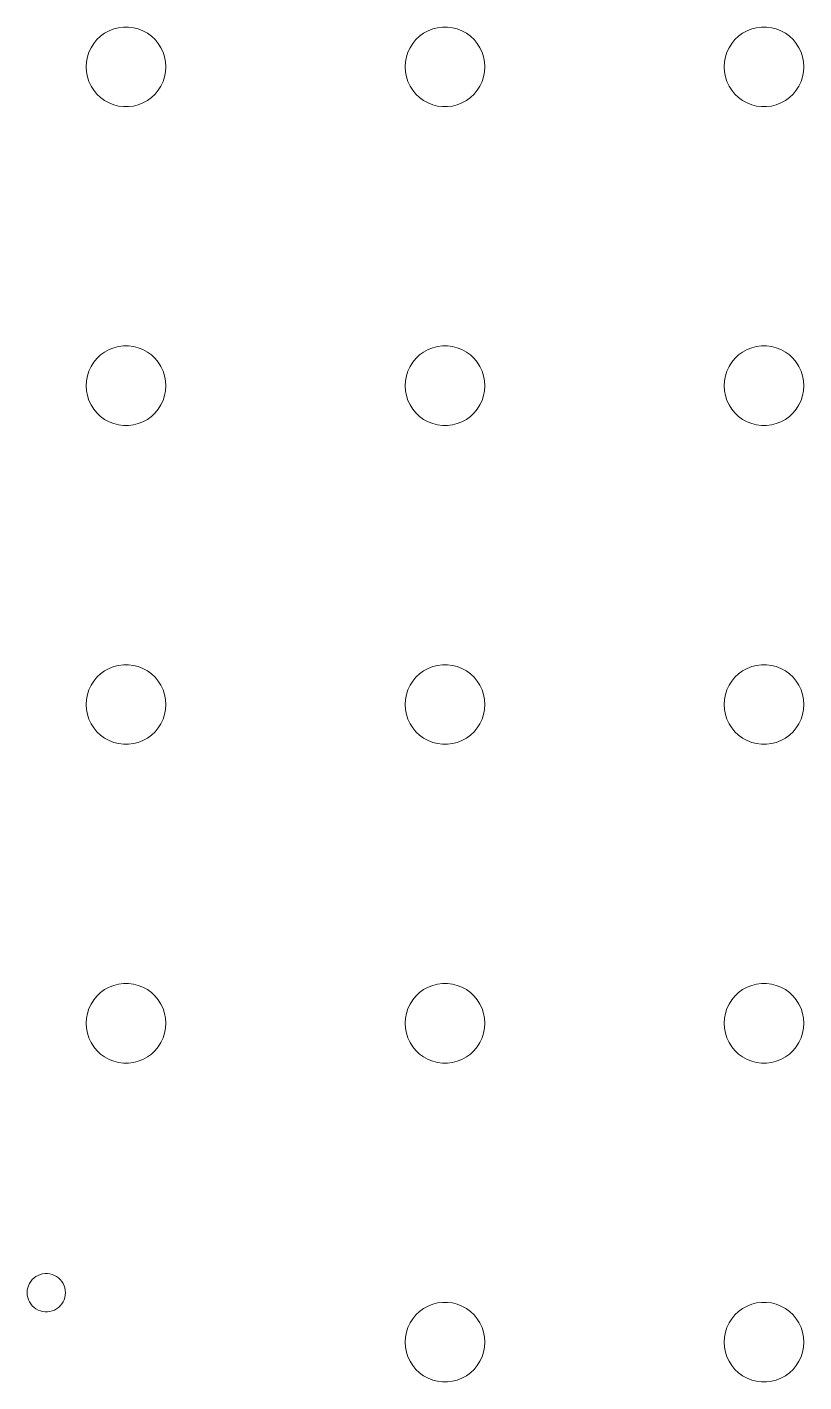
# Model space of a CAD drawing. Header units: millimetres. Extents: x -349 to 349, y -196 to 240.
# Drawn here: x -58.7 to 3.2, y 22.2 to 130.2 of the extents above; entities that cross this region are included whole.
import ezdxf

# ---------------------------------------------------------------- set-up
doc = ezdxf.new("R2010")
doc.units = ezdxf.units.MM
doc.layers.get('0').update_dxf_attribs({"linetype": 'CONTINUOUS', "lineweight": 0})

msp = doc.modelspace()

# ---------------------------------------------------------------- linework, layer by layer
for p, q in [((-52.824, 129.446), (-52.501, 129.681)), ((-52.501, 129.681), (-52.152, 129.873)), ((-52.152, 129.873), (-51.781, 130.02)), ((-51.781, 130.02), (-51.395, 130.119)), ((-51.395, 130.119), (-50.999, 130.169)), ((-50.999, 130.169), (-50.601, 130.169)), ((-50.601, 130.169), (-50.205, 130.119)), ((-50.205, 130.119), (-49.819, 130.02)), ((-49.819, 130.02), (-49.448, 129.873)), ((-49.448, 129.873), (-49.099, 129.681)), ((-49.099, 129.681), (-48.776, 129.446)), ((-27.424, 129.446), (-27.101, 129.681)), ((-27.101, 129.681), (-26.752, 129.873)), ((-26.752, 129.873), (-26.381, 130.02)), ((-26.381, 130.02), (-25.995, 130.119)), ((-25.995, 130.119), (-25.599, 130.169)), ((-25.599, 130.169), (-25.201, 130.169)), ((-25.201, 130.169), (-24.805, 130.119)), ((-24.805, 130.119), (-24.419, 130.02)), ((-24.419, 130.02), (-24.048, 129.873)), ((-24.048, 129.873), (-23.699, 129.681)), ((-23.699, 129.681), (-23.376, 129.446)), ((-2.024, 129.446), (-1.701, 129.681)), ((-1.701, 129.681), (-1.352, 129.873)), ((-1.352, 129.873), (-0.981, 130.02)), ((-0.981, 130.02), (-0.595, 130.119)), ((-0.595, 130.119), (-0.199, 130.169)), ((-0.199, 130.169), (0.199, 130.169)), ((0.199, 130.169), (0.595, 130.119)), ((0.595, 130.119), (0.981, 130.02)), ((0.981, 130.02), (1.352, 129.873)), ((1.352, 129.873), (1.701, 129.681)), ((1.701, 129.681), (2.024, 129.446)), ((-53.752, 128.169), (-53.582, 128.53)), ((-53.582, 128.53), (-53.369, 128.866)), ((-53.369, 128.866), (-53.114, 129.173)), ((-53.114, 129.173), (-52.824, 129.446)), ((-48.776, 129.446), (-48.486, 129.173)), ((-48.486, 129.173), (-48.231, 128.866)), ((-48.231, 128.866), (-48.018, 128.53)), ((-48.018, 128.53), (-47.848, 128.169)), ((-28.352, 128.169), (-28.182, 128.53)), ((-28.182, 128.53), (-27.969, 128.866)), ((-27.969, 128.866), (-27.714, 129.173)), ((-27.714, 129.173), (-27.424, 129.446)), ((-23.376, 129.446), (-23.086, 129.173)), ((-23.086, 129.173), (-22.831, 128.866)), ((-22.831, 128.866), (-22.618, 128.53)), ((-22.618, 128.53), (-22.448, 128.169)), ((-2.952, 128.169), (-2.782, 128.53)), ((-2.782, 128.53), (-2.569, 128.866)), ((-2.569, 128.866), (-2.314, 129.173)), ((-2.314, 129.173), (-2.024, 129.446)), ((2.024, 129.446), (2.314, 129.173)), ((2.314, 129.173), (2.569, 128.866)), ((2.569, 128.866), (2.782, 128.53)), ((2.782, 128.53), (2.952, 128.169)), ((-53.975, 127), (-53.95, 127.398)), ((-53.95, 127.398), (-53.875, 127.79)), ((-53.875, 127.79), (-53.752, 128.169)), ((-47.848, 128.169), (-47.725, 127.79)), ((-47.725, 127.79), (-47.65, 127.398)), ((-47.65, 127.398), (-47.625, 127)), ((-28.575, 127), (-28.55, 127.398)), ((-28.55, 127.398), (-28.475, 127.79)), ((-28.475, 127.79), (-28.352, 128.169)), ((-22.448, 128.169), (-22.325, 127.79)), ((-22.325, 127.79), (-22.25, 127.398)), ((-22.25, 127.398), (-22.225, 127)), ((-3.175, 127), (-3.15, 127.398)), ((-3.15, 127.398), (-3.075, 127.79)), ((-3.075, 127.79), (-2.952, 128.169)), ((2.952, 128.169), (3.075, 127.79)), ((3.075, 127.79), (3.15, 127.398)), ((3.15, 127.398), (3.175, 127)), ((-53.95, 126.602), (-53.975, 127)), ((-53.875, 126.21), (-53.95, 126.602)), ((-47.65, 126.602), (-47.725, 126.21)), ((-47.625, 127), (-47.65, 126.602)), ((-28.55, 126.602), (-28.575, 127)), ((-28.475, 126.21), (-28.55, 126.602)), ((-22.25, 126.602), (-22.325, 126.21)), ((-22.225, 127), (-22.25, 126.602)), ((-3.15, 126.602), (-3.175, 127)), ((-3.075, 126.21), (-3.15, 126.602)), ((3.15, 126.602), (3.075, 126.21)), ((3.175, 127), (3.15, 126.602)), ((-53.752, 125.831), (-53.875, 126.21)), ((-53.582, 125.47), (-53.752, 125.831)), ((-53.369, 125.134), (-53.582, 125.47)), ((-48.018, 125.47), (-48.231, 125.134)), ((-47.848, 125.831), (-48.018, 125.47)), ((-47.725, 126.21), (-47.848, 125.831)), ((-28.352, 125.831), (-28.475, 126.21)), ((-28.182, 125.47), (-28.352, 125.831)), ((-27.969, 125.134), (-28.182, 125.47)), ((-22.618, 125.47), (-22.831, 125.134)), ((-22.448, 125.831), (-22.618, 125.47)), ((-22.325, 126.21), (-22.448, 125.831)), ((-2.952, 125.831), (-3.075, 126.21)), ((-2.782, 125.47), (-2.952, 125.831)), ((-2.569, 125.134), (-2.782, 125.47)), ((2.782, 125.47), (2.569, 125.134)), ((2.952, 125.831), (2.782, 125.47)), ((3.075, 126.21), (2.952, 125.831)), ((-53.114, 124.827), (-53.369, 125.134)), ((-52.824, 124.554), (-53.114, 124.827)), ((-52.501, 124.319), (-52.824, 124.554)), ((-52.152, 124.127), (-52.501, 124.319)), ((-49.099, 124.319), (-49.448, 124.127)), ((-48.776, 124.554), (-49.099, 124.319)), ((-48.486, 124.827), (-48.776, 124.554)), ((-48.231, 125.134), (-48.486, 124.827)), ((-27.714, 124.827), (-27.969, 125.134)), ((-27.424, 124.554), (-27.714, 124.827)), ((-27.101, 124.319), (-27.424, 124.554)), ((-26.752, 124.127), (-27.101, 124.319)), ((-23.699, 124.319), (-24.048, 124.127)), ((-23.376, 124.554), (-23.699, 124.319)), ((-23.086, 124.827), (-23.376, 124.554)), ((-22.831, 125.134), (-23.086, 124.827)), ((-2.314, 124.827), (-2.569, 125.134)), ((-2.024, 124.554), (-2.314, 124.827)), ((-1.701, 124.319), (-2.024, 124.554)), ((-1.352, 124.127), (-1.701, 124.319)), ((1.701, 124.319), (1.352, 124.127)), ((2.024, 124.554), (1.701, 124.319)), ((2.314, 124.827), (2.024, 124.554)), ((2.569, 125.134), (2.314, 124.827)), ((-51.781, 123.98), (-52.152, 124.127)), ((-51.395, 123.881), (-51.781, 123.98)), ((-50.999, 123.831), (-51.395, 123.881)), ((-50.601, 123.831), (-50.999, 123.831)), ((-50.205, 123.881), (-50.601, 123.831)), ((-49.819, 123.98), (-50.205, 123.881)), ((-49.448, 124.127), (-49.819, 123.98)), ((-26.381, 123.98), (-26.752, 124.127)), ((-25.995, 123.881), (-26.381, 123.98)), ((-25.599, 123.831), (-25.995, 123.881)), ((-25.201, 123.831), (-25.599, 123.831)), ((-24.805, 123.881), (-25.201, 123.831)), ((-24.419, 123.98), (-24.805, 123.881)), ((-24.048, 124.127), (-24.419, 123.98)), ((-0.981, 123.98), (-1.352, 124.127)), ((-0.595, 123.881), (-0.981, 123.98)), ((-0.199, 123.831), (-0.595, 123.881)), ((0.199, 123.831), (-0.199, 123.831)), ((0.595, 123.881), (0.199, 123.831)), ((0.981, 123.98), (0.595, 123.881)), ((1.352, 124.127), (0.981, 123.98)), ((-51.781, 104.62), (-51.395, 104.719)), ((-51.395, 104.719), (-50.999, 104.769)), ((-50.999, 104.769), (-50.601, 104.769)), ((-50.601, 104.769), (-50.205, 104.719)), ((-50.205, 104.719), (-49.819, 104.62)), ((-26.381, 104.62), (-25.995, 104.719)), ((-25.995, 104.719), (-25.599, 104.769)), ((-25.599, 104.769), (-25.201, 104.769)), ((-25.201, 104.769), (-24.805, 104.719)), ((-24.805, 104.719), (-24.419, 104.62)), ((-0.981, 104.62), (-0.595, 104.719)), ((-0.595, 104.719), (-0.199, 104.769)), ((-0.199, 104.769), (0.199, 104.769)), ((0.199, 104.769), (0.595, 104.719)), ((0.595, 104.719), (0.981, 104.62)), ((-53.369, 103.466), (-53.114, 103.773)), ((-53.114, 103.773), (-52.824, 104.046)), ((-52.824, 104.046), (-52.501, 104.281)), ((-52.501, 104.281), (-52.152, 104.473)), ((-52.152, 104.473), (-51.781, 104.62)), ((-49.819, 104.62), (-49.448, 104.473)), ((-49.448, 104.473), (-49.099, 104.281)), ((-49.099, 104.281), (-48.776, 104.046)), ((-48.776, 104.046), (-48.486, 103.773)), ((-48.486, 103.773), (-48.231, 103.466)), ((-27.969, 103.466), (-27.714, 103.773)), ((-27.714, 103.773), (-27.424, 104.046)), ((-27.424, 104.046), (-27.101, 104.281)), ((-27.101, 104.281), (-26.752, 104.473)), ((-26.752, 104.473), (-26.381, 104.62)), ((-24.419, 104.62), (-24.048, 104.473)), ((-24.048, 104.473), (-23.699, 104.281)), ((-23.699, 104.281), (-23.376, 104.046)), ((-23.376, 104.046), (-23.086, 103.773)), ((-23.086, 103.773), (-22.831, 103.466)), ((-2.569, 103.466), (-2.314, 103.773)), ((-2.314, 103.773), (-2.024, 104.046)), ((-2.024, 104.046), (-1.701, 104.281)), ((-1.701, 104.281), (-1.352, 104.473)), ((-1.352, 104.473), (-0.981, 104.62)), ((0.981, 104.62), (1.352, 104.473)), ((1.352, 104.473), (1.701, 104.281)), ((1.701, 104.281), (2.024, 104.046)), ((2.024, 104.046), (2.314, 103.773)), ((2.314, 103.773), (2.569, 103.466)), ((-53.875, 102.39), (-53.752, 102.769)), ((-53.752, 102.769), (-53.582, 103.13)), ((-53.582, 103.13), (-53.369, 103.466)), ((-48.231, 103.466), (-48.018, 103.13)), ((-48.018, 103.13), (-47.848, 102.769)), ((-47.848, 102.769), (-47.725, 102.39)), ((-28.475, 102.39), (-28.352, 102.769)), ((-28.352, 102.769), (-28.182, 103.13)), ((-28.182, 103.13), (-27.969, 103.466)), ((-22.831, 103.466), (-22.618, 103.13)), ((-22.618, 103.13), (-22.448, 102.769)), ((-22.448, 102.769), (-22.325, 102.39)), ((-3.075, 102.39), (-2.952, 102.769)), ((-2.952, 102.769), (-2.782, 103.13)), ((-2.782, 103.13), (-2.569, 103.466)), ((2.569, 103.466), (2.782, 103.13)), ((2.782, 103.13), (2.952, 102.769)), ((2.952, 102.769), (3.075, 102.39)), ((-53.975, 101.6), (-53.95, 101.998)), ((-53.95, 101.202), (-53.975, 101.6)), ((-53.95, 101.998), (-53.875, 102.39)), ((-47.725, 102.39), (-47.65, 101.998)), ((-47.65, 101.998), (-47.625, 101.6)), ((-47.625, 101.6), (-47.65, 101.202)), ((-28.575, 101.6), (-28.55, 101.998)), ((-28.55, 101.202), (-28.575, 101.6)), ((-28.55, 101.998), (-28.475, 102.39)), ((-22.325, 102.39), (-22.25, 101.998)), ((-22.25, 101.998), (-22.225, 101.6)), ((-22.225, 101.6), (-22.25, 101.202)), ((-3.175, 101.6), (-3.15, 101.998)), ((-3.15, 101.202), (-3.175, 101.6)), ((-3.15, 101.998), (-3.075, 102.39)), ((3.075, 102.39), (3.15, 101.998)), ((3.15, 101.998), (3.175, 101.6)), ((3.175, 101.6), (3.15, 101.202)), ((-53.875, 100.81), (-53.95, 101.202)), ((-53.752, 100.431), (-53.875, 100.81)), ((-53.582, 100.07), (-53.752, 100.431)), ((-47.848, 100.431), (-48.018, 100.07)), ((-47.725, 100.81), (-47.848, 100.431)), ((-47.65, 101.202), (-47.725, 100.81)), ((-28.475, 100.81), (-28.55, 101.202)), ((-28.352, 100.431), (-28.475, 100.81)), ((-28.182, 100.07), (-28.352, 100.431)), ((-22.448, 100.431), (-22.618, 100.07)), ((-22.325, 100.81), (-22.448, 100.431)), ((-22.25, 101.202), (-22.325, 100.81)), ((-3.075, 100.81), (-3.15, 101.202)), ((-2.952, 100.431), (-3.075, 100.81)), ((-2.782, 100.07), (-2.952, 100.431)), ((2.952, 100.431), (2.782, 100.07)), ((3.075, 100.81), (2.952, 100.431)), ((3.15, 101.202), (3.075, 100.81)), ((-53.369, 99.734), (-53.582, 100.07)), ((-53.114, 99.427), (-53.369, 99.734)), ((-52.824, 99.154), (-53.114, 99.427)), ((-48.486, 99.427), (-48.776, 99.154)), ((-48.231, 99.734), (-48.486, 99.427)), ((-48.018, 100.07), (-48.231, 99.734)), ((-27.969, 99.734), (-28.182, 100.07)), ((-27.714, 99.427), (-27.969, 99.734)), ((-27.424, 99.154), (-27.714, 99.427)), ((-23.086, 99.427), (-23.376, 99.154)), ((-22.831, 99.734), (-23.086, 99.427)), ((-22.618, 100.07), (-22.831, 99.734)), ((-2.569, 99.734), (-2.782, 100.07)), ((-2.314, 99.427), (-2.569, 99.734)), ((-2.024, 99.154), (-2.314, 99.427)), ((2.314, 99.427), (2.024, 99.154)), ((2.569, 99.734), (2.314, 99.427)), ((2.782, 100.07), (2.569, 99.734)), ((-52.501, 98.919), (-52.824, 99.154)), ((-52.152, 98.727), (-52.501, 98.919)), ((-51.781, 98.58), (-52.152, 98.727)), ((-51.395, 98.481), (-51.781, 98.58)), ((-50.999, 98.431), (-51.395, 98.481)), ((-50.601, 98.431), (-50.999, 98.431)), ((-50.205, 98.481), (-50.601, 98.431)), ((-49.819, 98.58), (-50.205, 98.481)), ((-49.448, 98.727), (-49.819, 98.58)), ((-49.099, 98.919), (-49.448, 98.727)), ((-48.776, 99.154), (-49.099, 98.919)), ((-27.101, 98.919), (-27.424, 99.154)), ((-26.752, 98.727), (-27.101, 98.919)), ((-26.381, 98.58), (-26.752, 98.727)), ((-25.995, 98.481), (-26.381, 98.58)), ((-25.599, 98.431), (-25.995, 98.481)), ((-25.201, 98.431), (-25.599, 98.431)), ((-24.805, 98.481), (-25.201, 98.431)), ((-24.419, 98.58), (-24.805, 98.481)), ((-24.048, 98.727), (-24.419, 98.58)), ((-23.699, 98.919), (-24.048, 98.727)), ((-23.376, 99.154), (-23.699, 98.919)), ((-1.701, 98.919), (-2.024, 99.154)), ((-1.352, 98.727), (-1.701, 98.919)), ((-0.981, 98.58), (-1.352, 98.727)), ((-0.595, 98.481), (-0.981, 98.58)), ((-0.199, 98.431), (-0.595, 98.481)), ((0.199, 98.431), (-0.199, 98.431)), ((0.595, 98.481), (0.199, 98.431)), ((0.981, 98.58), (0.595, 98.481)), ((1.352, 98.727), (0.981, 98.58)), ((1.701, 98.919), (1.352, 98.727)), ((2.024, 99.154), (1.701, 98.919)), ((-52.824, 78.646), (-52.501, 78.881)), ((-52.501, 78.881), (-52.152, 79.073)), ((-52.152, 79.073), (-51.781, 79.22)), ((-51.781, 79.22), (-51.395, 79.319)), ((-51.395, 79.319), (-50.999, 79.369)), ((-50.999, 79.369), (-50.601, 79.369)), ((-50.601, 79.369), (-50.205, 79.319)), ((-50.205, 79.319), (-49.819, 79.22)), ((-49.819, 79.22), (-49.448, 79.073)), ((-49.448, 79.073), (-49.099, 78.881)), ((-49.099, 78.881), (-48.776, 78.646)), ((-27.424, 78.646), (-27.101, 78.881)), ((-27.101, 78.881), (-26.752, 79.073)), ((-26.752, 79.073), (-26.381, 79.22)), ((-26.381, 79.22), (-25.995, 79.319)), ((-25.995, 79.319), (-25.599, 79.369)), ((-25.599, 79.369), (-25.201, 79.369)), ((-25.201, 79.369), (-24.805, 79.319)), ((-24.805, 79.319), (-24.419, 79.22)), ((-24.419, 79.22), (-24.048, 79.073)), ((-24.048, 79.073), (-23.699, 78.881)), ((-23.699, 78.881), (-23.376, 78.646)), ((-2.024, 78.646), (-1.701, 78.881)), ((-1.701, 78.881), (-1.352, 79.073)), ((-1.352, 79.073), (-0.981, 79.22)), ((-0.981, 79.22), (-0.595, 79.319)), ((-0.595, 79.319), (-0.199, 79.369)), ((-0.199, 79.369), (0.199, 79.369)), ((0.199, 79.369), (0.595, 79.319)), ((0.595, 79.319), (0.981, 79.22)), ((0.981, 79.22), (1.352, 79.073)), ((1.352, 79.073), (1.701, 78.881)), ((1.701, 78.881), (2.024, 78.646)), ((-53.752, 77.369), (-53.582, 77.73)), ((-53.582, 77.73), (-53.369, 78.066)), ((-53.369, 78.066), (-53.114, 78.373)), ((-53.114, 78.373), (-52.824, 78.646)), ((-48.776, 78.646), (-48.486, 78.373)), ((-48.486, 78.373), (-48.231, 78.066)), ((-48.231, 78.066), (-48.018, 77.73)), ((-48.018, 77.73), (-47.848, 77.369)), ((-28.352, 77.369), (-28.182, 77.73)), ((-28.182, 77.73), (-27.969, 78.066)), ((-27.969, 78.066), (-27.714, 78.373)), ((-27.714, 78.373), (-27.424, 78.646)), ((-23.376, 78.646), (-23.086, 78.373)), ((-23.086, 78.373), (-22.831, 78.066)), ((-22.831, 78.066), (-22.618, 77.73)), ((-22.618, 77.73), (-22.448, 77.369)), ((-2.952, 77.369), (-2.782, 77.73)), ((-2.782, 77.73), (-2.569, 78.066)), ((-2.569, 78.066), (-2.314, 78.373)), ((-2.314, 78.373), (-2.024, 78.646)), ((2.024, 78.646), (2.314, 78.373)), ((2.314, 78.373), (2.569, 78.066)), ((2.569, 78.066), (2.782, 77.73)), ((2.782, 77.73), (2.952, 77.369)), ((-53.95, 76.598), (-53.875, 76.99)), ((-53.875, 76.99), (-53.752, 77.369)), ((-47.848, 77.369), (-47.725, 76.99)), ((-47.725, 76.99), (-47.65, 76.598)), ((-28.55, 76.598), (-28.475, 76.99)), ((-28.475, 76.99), (-28.352, 77.369)), ((-22.448, 77.369), (-22.325, 76.99)), ((-22.325, 76.99), (-22.25, 76.598)), ((-3.15, 76.598), (-3.075, 76.99)), ((-3.075, 76.99), (-2.952, 77.369)), ((2.952, 77.369), (3.075, 76.99)), ((3.075, 76.99), (3.15, 76.598)), ((-53.975, 76.2), (-53.95, 76.598)), ((-53.95, 75.802), (-53.975, 76.2)), ((-53.875, 75.41), (-53.95, 75.802)), ((-47.65, 75.802), (-47.725, 75.41)), ((-47.65, 76.598), (-47.625, 76.2)), ((-47.625, 76.2), (-47.65, 75.802)), ((-28.575, 76.2), (-28.55, 76.598)), ((-28.55, 75.802), (-28.575, 76.2)), ((-28.475, 75.41), (-28.55, 75.802)), ((-22.25, 75.802), (-22.325, 75.41)), ((-22.25, 76.598), (-22.225, 76.2)), ((-22.225, 76.2), (-22.25, 75.802)), ((-3.175, 76.2), (-3.15, 76.598)), ((-3.15, 75.802), (-3.175, 76.2)), ((-3.075, 75.41), (-3.15, 75.802)), ((3.15, 75.802), (3.075, 75.41)), ((3.15, 76.598), (3.175, 76.2)), ((3.175, 76.2), (3.15, 75.802)), ((-53.752, 75.031), (-53.875, 75.41)), ((-53.582, 74.67), (-53.752, 75.031)), ((-53.369, 74.334), (-53.582, 74.67)), ((-48.018, 74.67), (-48.231, 74.334)), ((-47.848, 75.031), (-48.018, 74.67)), ((-47.725, 75.41), (-47.848, 75.031)), ((-28.352, 75.031), (-28.475, 75.41)), ((-28.182, 74.67), (-28.352, 75.031)), ((-27.969, 74.334), (-28.182, 74.67)), ((-22.618, 74.67), (-22.831, 74.334)), ((-22.448, 75.031), (-22.618, 74.67)), ((-22.325, 75.41), (-22.448, 75.031)), ((-2.952, 75.031), (-3.075, 75.41)), ((-2.782, 74.67), (-2.952, 75.031)), ((-2.569, 74.334), (-2.782, 74.67)), ((2.782, 74.67), (2.569, 74.334)), ((2.952, 75.031), (2.782, 74.67)), ((3.075, 75.41), (2.952, 75.031)), ((-53.114, 74.027), (-53.369, 74.334)), ((-52.824, 73.754), (-53.114, 74.027)), ((-52.501, 73.519), (-52.824, 73.754)), ((-52.152, 73.327), (-52.501, 73.519)), ((-49.099, 73.519), (-49.448, 73.327)), ((-48.776, 73.754), (-49.099, 73.519)), ((-48.486, 74.027), (-48.776, 73.754)), ((-48.231, 74.334), (-48.486, 74.027)), ((-27.714, 74.027), (-27.969, 74.334)), ((-27.424, 73.754), (-27.714, 74.027)), ((-27.101, 73.519), (-27.424, 73.754)), ((-26.752, 73.327), (-27.101, 73.519)), ((-23.699, 73.519), (-24.048, 73.327)), ((-23.376, 73.754), (-23.699, 73.519)), ((-23.086, 74.027), (-23.376, 73.754)), ((-22.831, 74.334), (-23.086, 74.027)), ((-2.314, 74.027), (-2.569, 74.334)), ((-2.024, 73.754), (-2.314, 74.027)), ((-1.701, 73.519), (-2.024, 73.754)), ((-1.352, 73.327), (-1.701, 73.519)), ((1.701, 73.519), (1.352, 73.327)), ((2.024, 73.754), (1.701, 73.519)), ((2.314, 74.027), (2.024, 73.754)), ((2.569, 74.334), (2.314, 74.027)), ((-51.781, 73.18), (-52.152, 73.327)), ((-51.395, 73.081), (-51.781, 73.18)), ((-50.999, 73.031), (-51.395, 73.081)), ((-50.601, 73.031), (-50.999, 73.031)), ((-50.205, 73.081), (-50.601, 73.031)), ((-49.819, 73.18), (-50.205, 73.081)), ((-49.448, 73.327), (-49.819, 73.18)), ((-26.381, 73.18), (-26.752, 73.327)), ((-25.995, 73.081), (-26.381, 73.18)), ((-25.599, 73.031), (-25.995, 73.081)), ((-25.201, 73.031), (-25.599, 73.031)), ((-24.805, 73.081), (-25.201, 73.031)), ((-24.419, 73.18), (-24.805, 73.081)), ((-24.048, 73.327), (-24.419, 73.18)), ((-0.981, 73.18), (-1.352, 73.327)), ((-0.595, 73.081), (-0.981, 73.18)), ((-0.199, 73.031), (-0.595, 73.081)), ((0.199, 73.031), (-0.199, 73.031)), ((0.595, 73.081), (0.199, 73.031)), ((0.981, 73.18), (0.595, 73.081)), ((1.352, 73.327), (0.981, 73.18)), ((-53.369, 52.666), (-53.114, 52.973)), ((-53.114, 52.973), (-52.824, 53.246)), ((-52.824, 53.246), (-52.501, 53.481)), ((-52.501, 53.481), (-52.152, 53.673)), ((-52.152, 53.673), (-51.781, 53.82)), ((-51.781, 53.82), (-51.395, 53.919)), ((-51.395, 53.919), (-50.999, 53.969)), ((-50.999, 53.969), (-50.601, 53.969)), ((-50.601, 53.969), (-50.205, 53.919)), ((-50.205, 53.919), (-49.819, 53.82)), ((-49.819, 53.82), (-49.448, 53.673)), ((-49.448, 53.673), (-49.099, 53.481)), ((-49.099, 53.481), (-48.776, 53.246)), ((-48.776, 53.246), (-48.486, 52.973)), ((-48.486, 52.973), (-48.231, 52.666)), ((-27.969, 52.666), (-27.714, 52.973)), ((-27.714, 52.973), (-27.424, 53.246)), ((-27.424, 53.246), (-27.101, 53.481)), ((-27.101, 53.481), (-26.752, 53.673)), ((-26.752, 53.673), (-26.381, 53.82)), ((-26.381, 53.82), (-25.995, 53.919)), ((-25.995, 53.919), (-25.599, 53.969)), ((-25.599, 53.969), (-25.201, 53.969)), ((-25.201, 53.969), (-24.805, 53.919)), ((-24.805, 53.919), (-24.419, 53.82)), ((-24.419, 53.82), (-24.048, 53.673)), ((-24.048, 53.673), (-23.699, 53.481)), ((-23.699, 53.481), (-23.376, 53.246)), ((-23.376, 53.246), (-23.086, 52.973)), ((-23.086, 52.973), (-22.831, 52.666)), ((-2.569, 52.666), (-2.314, 52.973)), ((-2.314, 52.973), (-2.024, 53.246)), ((-2.024, 53.246), (-1.701, 53.481)), ((-1.701, 53.481), (-1.352, 53.673)), ((-1.352, 53.673), (-0.981, 53.82)), ((-0.981, 53.82), (-0.595, 53.919)), ((-0.595, 53.919), (-0.199, 53.969)), ((-0.199, 53.969), (0.199, 53.969)), ((0.199, 53.969), (0.595, 53.919)), ((0.595, 53.919), (0.981, 53.82)), ((0.981, 53.82), (1.352, 53.673)), ((1.352, 53.673), (1.701, 53.481)), ((1.701, 53.481), (2.024, 53.246)), ((2.024, 53.246), (2.314, 52.973)), ((2.314, 52.973), (2.569, 52.666)), ((-53.875, 51.59), (-53.752, 51.969)), ((-53.752, 51.969), (-53.582, 52.33)), ((-53.582, 52.33), (-53.369, 52.666)), ((-48.231, 52.666), (-48.018, 52.33)), ((-48.018, 52.33), (-47.848, 51.969)), ((-47.848, 51.969), (-47.725, 51.59)), ((-28.475, 51.59), (-28.352, 51.969)), ((-28.352, 51.969), (-28.182, 52.33)), ((-28.182, 52.33), (-27.969, 52.666)), ((-22.831, 52.666), (-22.618, 52.33)), ((-22.618, 52.33), (-22.448, 51.969)), ((-22.448, 51.969), (-22.325, 51.59)), ((-3.075, 51.59), (-2.952, 51.969)), ((-2.952, 51.969), (-2.782, 52.33)), ((-2.782, 52.33), (-2.569, 52.666)), ((2.569, 52.666), (2.782, 52.33)), ((2.782, 52.33), (2.952, 51.969)), ((2.952, 51.969), (3.075, 51.59)), ((-53.975, 50.8), (-53.95, 51.198)), ((-53.95, 50.402), (-53.975, 50.8)), ((-53.95, 51.198), (-53.875, 51.59)), ((-47.725, 51.59), (-47.65, 51.198)), ((-47.65, 51.198), (-47.625, 50.8)), ((-47.625, 50.8), (-47.65, 50.402)), ((-28.575, 50.8), (-28.55, 51.198)), ((-28.55, 50.402), (-28.575, 50.8)), ((-28.55, 51.198), (-28.475, 51.59)), ((-22.325, 51.59), (-22.25, 51.198)), ((-22.25, 51.198), (-22.225, 50.8)), ((-22.225, 50.8), (-22.25, 50.402)), ((-3.175, 50.8), (-3.15, 51.198)), ((-3.15, 50.402), (-3.175, 50.8)), ((-3.15, 51.198), (-3.075, 51.59)), ((3.075, 51.59), (3.15, 51.198)), ((3.15, 51.198), (3.175, 50.8)), ((3.175, 50.8), (3.15, 50.402)), ((-53.875, 50.01), (-53.95, 50.402)), ((-53.752, 49.631), (-53.875, 50.01)), ((-47.725, 50.01), (-47.848, 49.631)), ((-47.65, 50.402), (-47.725, 50.01)), ((-28.475, 50.01), (-28.55, 50.402)), ((-28.352, 49.631), (-28.475, 50.01)), ((-22.325, 50.01), (-22.448, 49.631)), ((-22.25, 50.402), (-22.325, 50.01)), ((-3.075, 50.01), (-3.15, 50.402)), ((-2.952, 49.631), (-3.075, 50.01)), ((3.075, 50.01), (2.952, 49.631)), ((3.15, 50.402), (3.075, 50.01)), ((-53.582, 49.27), (-53.752, 49.631)), ((-53.369, 48.934), (-53.582, 49.27)), ((-53.114, 48.627), (-53.369, 48.934)), ((-52.824, 48.354), (-53.114, 48.627)), ((-48.486, 48.627), (-48.776, 48.354)), ((-48.231, 48.934), (-48.486, 48.627)), ((-48.018, 49.27), (-48.231, 48.934)), ((-47.848, 49.631), (-48.018, 49.27)), ((-28.182, 49.27), (-28.352, 49.631)), ((-27.969, 48.934), (-28.182, 49.27)), ((-27.714, 48.627), (-27.969, 48.934)), ((-27.424, 48.354), (-27.714, 48.627)), ((-23.086, 48.627), (-23.376, 48.354)), ((-22.831, 48.934), (-23.086, 48.627)), ((-22.618, 49.27), (-22.831, 48.934)), ((-22.448, 49.631), (-22.618, 49.27)), ((-2.782, 49.27), (-2.952, 49.631)), ((-2.569, 48.934), (-2.782, 49.27)), ((-2.314, 48.627), (-2.569, 48.934)), ((-2.024, 48.354), (-2.314, 48.627)), ((2.314, 48.627), (2.024, 48.354)), ((2.569, 48.934), (2.314, 48.627)), ((2.782, 49.27), (2.569, 48.934)), ((2.952, 49.631), (2.782, 49.27)), ((-52.501, 48.119), (-52.824, 48.354)), ((-52.152, 47.927), (-52.501, 48.119)), ((-51.781, 47.78), (-52.152, 47.927)), ((-51.395, 47.681), (-51.781, 47.78)), ((-50.999, 47.631), (-51.395, 47.681)), ((-50.601, 47.631), (-50.999, 47.631)), ((-50.205, 47.681), (-50.601, 47.631)), ((-49.819, 47.78), (-50.205, 47.681)), ((-49.448, 47.927), (-49.819, 47.78)), ((-49.099, 48.119), (-49.448, 47.927)), ((-48.776, 48.354), (-49.099, 48.119)), ((-27.101, 48.119), (-27.424, 48.354)), ((-26.752, 47.927), (-27.101, 48.119)), ((-26.381, 47.78), (-26.752, 47.927)), ((-25.995, 47.681), (-26.381, 47.78)), ((-25.599, 47.631), (-25.995, 47.681)), ((-25.201, 47.631), (-25.599, 47.631)), ((-24.805, 47.681), (-25.201, 47.631)), ((-24.419, 47.78), (-24.805, 47.681)), ((-24.048, 47.927), (-24.419, 47.78)), ((-23.699, 48.119), (-24.048, 47.927)), ((-23.376, 48.354), (-23.699, 48.119)), ((-1.701, 48.119), (-2.024, 48.354)), ((-1.352, 47.927), (-1.701, 48.119)), ((-0.981, 47.78), (-1.352, 47.927)), ((-0.595, 47.681), (-0.981, 47.78)), ((-0.199, 47.631), (-0.595, 47.681)), ((0.199, 47.631), (-0.199, 47.631)), ((0.595, 47.681), (0.199, 47.631)), ((0.981, 47.78), (0.595, 47.681)), ((1.352, 47.927), (0.981, 47.78)), ((1.701, 48.119), (1.352, 47.927)), ((2.024, 48.354), (1.701, 48.119)), ((-58.485, 30.071), (-58.383, 30.233)), ((-58.383, 30.233), (-58.261, 30.38)), ((-58.261, 30.38), (-58.121, 30.511)), ((-58.121, 30.511), (-57.967, 30.624)), ((-57.967, 30.624), (-57.799, 30.716)), ((-57.799, 30.716), (-57.621, 30.786)), ((-57.621, 30.786), (-57.436, 30.834)), ((-57.436, 30.834), (-57.246, 30.858)), ((-57.246, 30.858), (-57.054, 30.858)), ((-57.054, 30.858), (-56.864, 30.834)), ((-56.864, 30.834), (-56.679, 30.786)), ((-56.679, 30.786), (-56.501, 30.716)), ((-56.501, 30.716), (-56.333, 30.624)), ((-56.333, 30.624), (-56.179, 30.511)), ((-56.179, 30.511), (-56.039, 30.38)), ((-56.039, 30.38), (-55.917, 30.233)), ((-55.917, 30.233), (-55.815, 30.071)), ((-58.674, 29.337), (-58.662, 29.528)), ((-58.662, 29.146), (-58.674, 29.337)), ((-58.662, 29.528), (-58.626, 29.716)), ((-58.626, 28.958), (-58.662, 29.146)), ((-58.626, 29.716), (-58.567, 29.898)), ((-58.567, 29.898), (-58.485, 30.071)), ((-55.815, 30.071), (-55.733, 29.898)), ((-55.733, 29.898), (-55.674, 29.716)), ((-55.674, 29.716), (-55.638, 29.528)), ((-55.638, 29.146), (-55.674, 28.958)), ((-55.638, 29.528), (-55.626, 29.337)), ((-55.626, 29.337), (-55.638, 29.146)), ((-58.567, 28.776), (-58.626, 28.958)), ((-58.485, 28.603), (-58.567, 28.776)), ((-58.383, 28.441), (-58.485, 28.603)), ((-58.261, 28.294), (-58.383, 28.441)), ((-58.121, 28.163), (-58.261, 28.294)), ((-57.967, 28.05), (-58.121, 28.163)), ((-56.179, 28.163), (-56.333, 28.05)), ((-56.039, 28.294), (-56.179, 28.163)), ((-55.917, 28.441), (-56.039, 28.294)), ((-55.815, 28.603), (-55.917, 28.441)), ((-55.733, 28.776), (-55.815, 28.603)), ((-55.674, 28.958), (-55.733, 28.776)), ((-27.424, 27.846), (-27.101, 28.081)), ((-27.101, 28.081), (-26.752, 28.273)), ((-26.752, 28.273), (-26.381, 28.42)), ((-26.381, 28.42), (-25.995, 28.519)), ((-25.995, 28.519), (-25.599, 28.569)), ((-25.599, 28.569), (-25.201, 28.569)), ((-25.201, 28.569), (-24.805, 28.519)), ((-24.805, 28.519), (-24.419, 28.42)), ((-24.419, 28.42), (-24.048, 28.273)), ((-24.048, 28.273), (-23.699, 28.081)), ((-23.699, 28.081), (-23.376, 27.846)), ((-2.024, 27.846), (-1.701, 28.081)), ((-1.701, 28.081), (-1.352, 28.273)), ((-1.352, 28.273), (-0.981, 28.42)), ((-0.981, 28.42), (-0.595, 28.519)), ((-0.595, 28.519), (-0.199, 28.569)), ((-0.199, 28.569), (0.199, 28.569)), ((0.199, 28.569), (0.595, 28.519)), ((0.595, 28.519), (0.981, 28.42)), ((0.981, 28.42), (1.352, 28.273)), ((1.352, 28.273), (1.701, 28.081)), ((1.701, 28.081), (2.024, 27.846)), ((-57.799, 27.958), (-57.967, 28.05)), ((-57.621, 27.888), (-57.799, 27.958)), ((-57.436, 27.84), (-57.621, 27.888)), ((-57.246, 27.816), (-57.436, 27.84)), ((-57.054, 27.816), (-57.246, 27.816)), ((-56.864, 27.84), (-57.054, 27.816)), ((-56.679, 27.888), (-56.864, 27.84)), ((-56.501, 27.958), (-56.679, 27.888)), ((-56.333, 28.05), (-56.501, 27.958)), ((-28.182, 26.93), (-27.969, 27.266)), ((-27.969, 27.266), (-27.714, 27.573)), ((-27.714, 27.573), (-27.424, 27.846)), ((-23.376, 27.846), (-23.086, 27.573)), ((-23.086, 27.573), (-22.831, 27.266)), ((-22.831, 27.266), (-22.618, 26.93)), ((-2.782, 26.93), (-2.569, 27.266)), ((-2.569, 27.266), (-2.314, 27.573)), ((-2.314, 27.573), (-2.024, 27.846)), ((2.024, 27.846), (2.314, 27.573)), ((2.314, 27.573), (2.569, 27.266)), ((2.569, 27.266), (2.782, 26.93)), ((-28.55, 25.798), (-28.475, 26.19)), ((-28.475, 26.19), (-28.352, 26.569)), ((-28.352, 26.569), (-28.182, 26.93)), ((-22.618, 26.93), (-22.448, 26.569)), ((-22.448, 26.569), (-22.325, 26.19)), ((-22.325, 26.19), (-22.25, 25.798)), ((-3.15, 25.798), (-3.075, 26.19)), ((-3.075, 26.19), (-2.952, 26.569)), ((-2.952, 26.569), (-2.782, 26.93)), ((2.782, 26.93), (2.952, 26.569)), ((2.952, 26.569), (3.075, 26.19)), ((3.075, 26.19), (3.15, 25.798)), ((-28.575, 25.4), (-28.55, 25.798)), ((-28.55, 25.002), (-28.575, 25.4)), ((-28.475, 24.61), (-28.55, 25.002)), ((-22.25, 25.002), (-22.325, 24.61)), ((-22.25, 25.798), (-22.225, 25.4)), ((-22.225, 25.4), (-22.25, 25.002)), ((-3.175, 25.4), (-3.15, 25.798)), ((-3.15, 25.002), (-3.175, 25.4)), ((-3.075, 24.61), (-3.15, 25.002)), ((3.15, 25.002), (3.075, 24.61)), ((3.15, 25.798), (3.175, 25.4)), ((3.175, 25.4), (3.15, 25.002)), ((-28.352, 24.231), (-28.475, 24.61)), ((-28.182, 23.87), (-28.352, 24.231)), ((-27.969, 23.534), (-28.182, 23.87)), ((-22.618, 23.87), (-22.831, 23.534)), ((-22.448, 24.231), (-22.618, 23.87)), ((-22.325, 24.61), (-22.448, 24.231)), ((-2.952, 24.231), (-3.075, 24.61)), ((-2.782, 23.87), (-2.952, 24.231)), ((-2.569, 23.534), (-2.782, 23.87)), ((2.782, 23.87), (2.569, 23.534)), ((2.952, 24.231), (2.782, 23.87)), ((3.075, 24.61), (2.952, 24.231)), ((-27.714, 23.227), (-27.969, 23.534)), ((-27.424, 22.954), (-27.714, 23.227)), ((-27.101, 22.719), (-27.424, 22.954)), ((-26.752, 22.527), (-27.101, 22.719)), ((-23.699, 22.719), (-24.048, 22.527)), ((-23.376, 22.954), (-23.699, 22.719)), ((-23.086, 23.227), (-23.376, 22.954)), ((-22.831, 23.534), (-23.086, 23.227)), ((-2.314, 23.227), (-2.569, 23.534)), ((-2.024, 22.954), (-2.314, 23.227)), ((-1.701, 22.719), (-2.024, 22.954)), ((-1.352, 22.527), (-1.701, 22.719)), ((1.701, 22.719), (1.352, 22.527)), ((2.024, 22.954), (1.701, 22.719)), ((2.314, 23.227), (2.024, 22.954)), ((2.569, 23.534), (2.314, 23.227)), ((-26.381, 22.38), (-26.752, 22.527)), ((-25.995, 22.281), (-26.381, 22.38)), ((-25.599, 22.231), (-25.995, 22.281)), ((-25.201, 22.231), (-25.599, 22.231)), ((-24.805, 22.281), (-25.201, 22.231)), ((-24.419, 22.38), (-24.805, 22.281)), ((-24.048, 22.527), (-24.419, 22.38)), ((-0.981, 22.38), (-1.352, 22.527)), ((-0.595, 22.281), (-0.981, 22.38)), ((-0.199, 22.231), (-0.595, 22.281)), ((0.199, 22.231), (-0.199, 22.231)), ((0.595, 22.281), (0.199, 22.231)), ((0.981, 22.38), (0.595, 22.281)), ((1.352, 22.527), (0.981, 22.38))]:
    msp.add_line(p, q)

doc.saveas('drawing.dxf')
